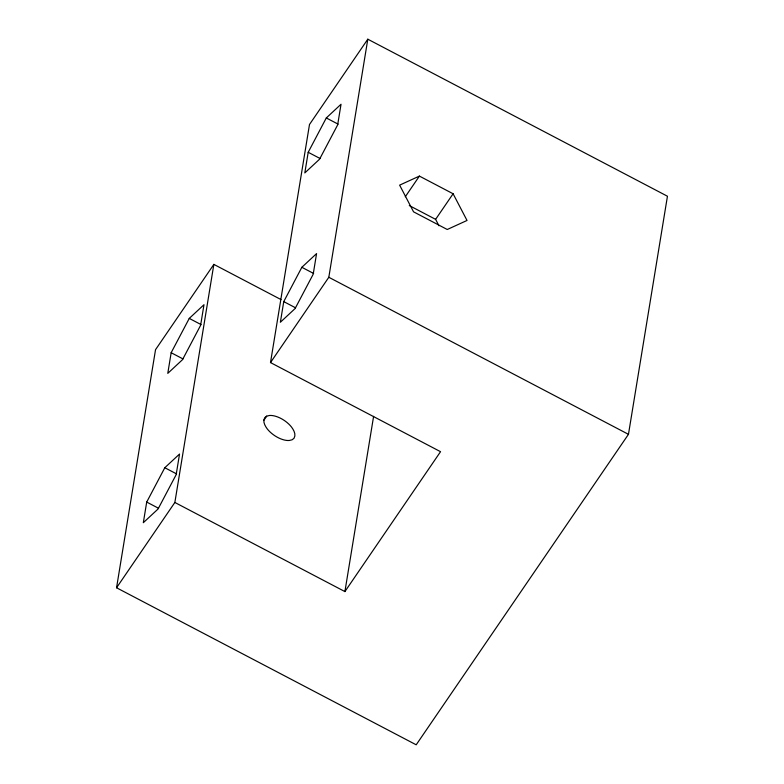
<?xml version="1.0" encoding="UTF-8"?>
<svg xmlns="http://www.w3.org/2000/svg" width="784" height="784" viewBox="0 0 784 784"><rect width="100%" height="100%" fill="white"/><g stroke="black" fill="none" stroke-linecap="round" stroke-linejoin="round"><path stroke-width="1.18" d="M213.856 264.384L174.861 502.466L344.911 591.577L440.539 451.692L270.5 362.58L309.494 124.499L367.804 39.2L667.449 196.235L628.464 434.326L416.196 744.8L116.551 587.765L155.536 349.674L213.856 264.384L281.005 299.576M146.706 502.064L143.325 522.693L158.054 509.002L176.155 474.683L179.536 454.044L164.807 467.734L146.706 502.064L158.505 508.248M171.157 352.722L167.786 373.36L182.505 359.67L200.606 325.34L203.987 304.711L189.267 318.402L171.157 352.722L182.956 358.905M283.749 301.615L280.368 322.253L295.088 308.563L313.198 274.233L316.569 253.604L301.85 267.295L283.749 301.615L295.548 307.798M308.2 152.282L304.819 172.911L319.549 159.221L337.649 124.901L341.03 104.262L326.301 117.953L308.2 152.282L319.999 158.466M270.5 362.58L328.819 277.281L367.804 39.2M344.911 591.577L373.605 416.343M116.551 587.765L174.861 502.466M405.279 196.764L419.411 176.096L453.103 193.766L467.029 220.461L447.252 229.496L413.56 211.837L399.634 185.142L419.411 176.096M263.943 420.175L266.687 416.157L269.49 415.481A17.914 8.977 34.4 0 1 291.481 427.006C293.784 430.132 296.342 434.542 294 438.315L292.069 439.804L289.276 440.481A17.914 8.977 34.4 0 1 267.275 428.946C264.972 425.83 262.415 421.42 264.757 417.647L266.687 416.157M438.952 225.753L435.61 219.353L453.103 193.766M326.301 117.953L338.1 124.137M409.287 205.555L435.61 219.353M328.819 277.281L628.464 434.326M301.85 267.295L313.649 273.479M189.267 318.402L201.067 324.586M164.807 467.734L176.606 473.918"/></g></svg>
